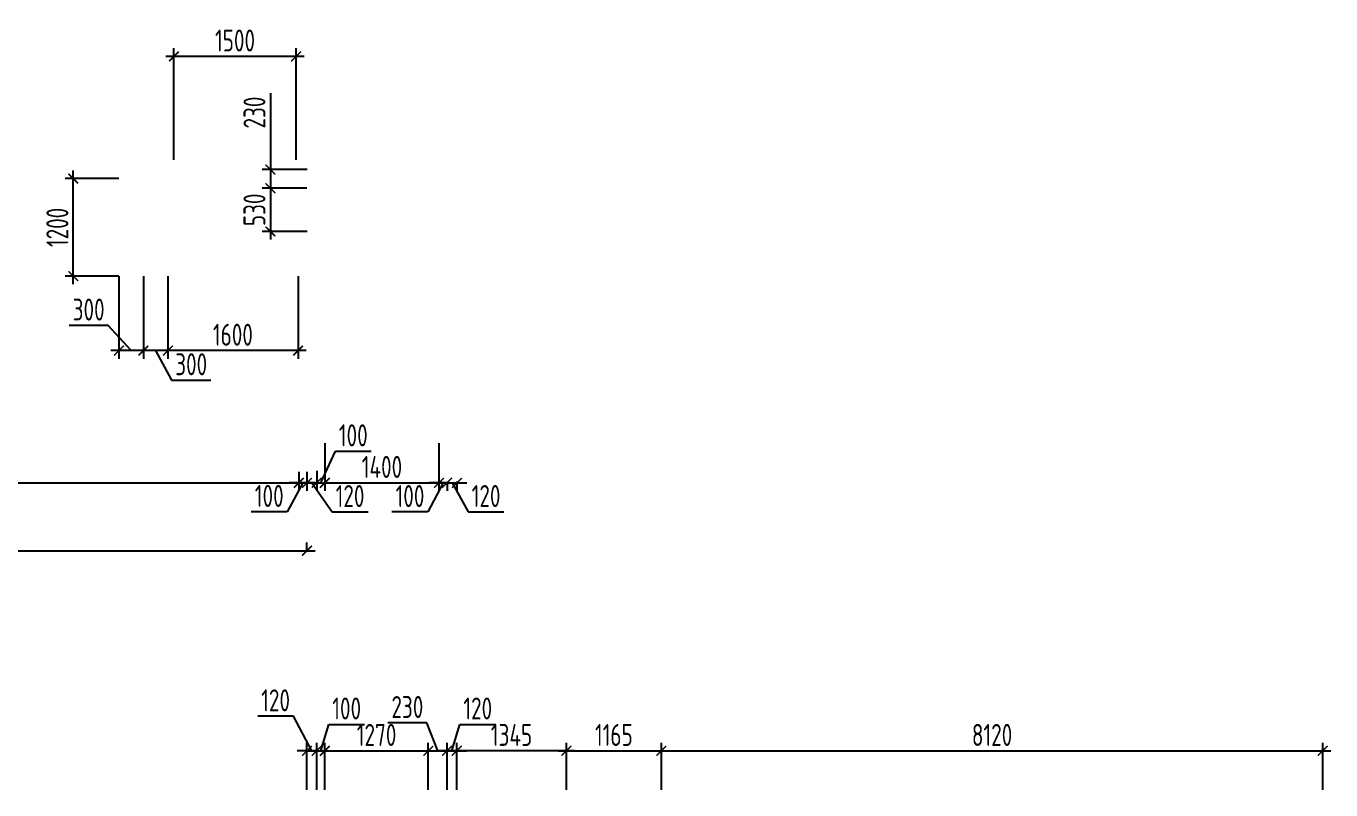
# Model space of a CAD drawing. Header units: millimetres. Extents: x -350007 to 536090, y -888 to 198380.
# Drawn here: x -309341 to -293322, y 115851 to 125233 of the extents above; entities that cross this region are included whole.
import ezdxf

# ---------------------------------------------------------------- set-up
doc = ezdxf.new("R2010")
doc.units = ezdxf.units.MM
doc.layers.add('АР_Размеры нов.', color=15, linetype='Continuous', lineweight=0)
doc.styles.add('ISOCPEUR', font='isocpeur.ttf', dxfattribs={"width": 0.7})
doc.dimstyles.new('R_100', dxfattribs={"dimtxt": 270, "dimasz": 120, "dimexe": 100, "dimexo": 0, "dimgap": 60, "dimtad": 1, "dimdec": 0, "dimrnd": 5, "dimzin": 0, "dimdsep": 46, "dimtxsty": 'ISOCPEUR', "dimblk": 'ARCHTICK', "dimcen": 0, "dimdle": 100, "dimclrd": 256, "dimclre": 256, "dimclrt": 256, "dimadec": 0, "dimazin": 0, "dimtfac": 2, "dimtdec": 0, "dimtofl": 0, "dimtmove": 1, "dimatfit": 3, "dimfxl": 1, "dimtvp": 3, "dimtolj": 1, "dimtzin": 0, "dimarcsym": 0})

# ---------------------------------------------------------------- blocks, each defined once
blk = doc.blocks.new('_ArchTick')
at = {"color": 0, "linetype": 'ByBlock', "const_width": 0.15}
blk.add_lwpolyline([(-0.5, -0.5), (0.5, 0.5)], dxfattribs=at)
blk = doc.blocks.new('*D2565')
at = {"layer": 'АР_Размеры нов.', "lineweight": -2, "ltscale": 100, "transparency": 16777216}
for p, q in [((-302807, 116331), (-301442, 116331)), ((-302707, 115851), (-302707, 116431)), ((-301542, 115851), (-301542, 116431))]:
    blk.add_line(p, q, dxfattribs=at)
at = {"layer": 'АР_Размеры нов.', "lineweight": -2, "ltscale": 100, "transparency": 16777216, "xscale": 120, "yscale": 120, "zscale": 120, "rotation": 180}
blk.add_blockref('_ArchTick', (-302707, 116331), dxfattribs=at)
at = {"layer": 'АР_Размеры нов.', "lineweight": -2, "ltscale": 100, "transparency": 16777216, "xscale": 120, "yscale": 120, "zscale": 120}
blk.add_blockref('_ArchTick', (-301542, 116331), dxfattribs=at)
at = {"layer": 'АР_Размеры нов.', "ltscale": 100, "transparency": 16777216, "insert": (-302125, 116526), "char_height": 270, "attachment_point": 5, "style": 'ISOCPEUR'}
blk.add_mtext('\\A1;1165', dxfattribs=at)
blk = doc.blocks.new('*D2663')
at = {"layer": 'АР_Размеры нов.', "lineweight": -2, "ltscale": 100, "transparency": 16777216}
for p, q in [((-307526, 123590), (-307526, 124961)), ((-306026, 123590), (-306026, 124961)), ((-305926, 124861), (-307626, 124861))]:
    blk.add_line(p, q, dxfattribs=at)
at = {"layer": 'АР_Размеры нов.', "lineweight": -2, "ltscale": 100, "transparency": 16777216, "xscale": 120, "yscale": 120, "zscale": 120, "rotation": 180}
blk.add_blockref('_ArchTick', (-307526, 124861), dxfattribs=at)
at = {"layer": 'АР_Размеры нов.', "lineweight": -2, "ltscale": 100, "transparency": 16777216, "xscale": 120, "yscale": 120, "zscale": 120}
blk.add_blockref('_ArchTick', (-306026, 124861), dxfattribs=at)
at = {"layer": 'АР_Размеры нов.', "ltscale": 100, "transparency": 16777216, "insert": (-306776, 125056), "char_height": 270, "attachment_point": 5, "style": 'ISOCPEUR'}
blk.add_mtext('\\A1;1500', dxfattribs=at)
blk = doc.blocks.new('*D2509')
at = {"layer": 'АР_Размеры нов.', "lineweight": -2, "ltscale": 500, "transparency": 16777216}
for p, q in [((-304222, 119623), (-304407, 119265)), ((-304272, 119623), (-304392, 119623)), ((-304272, 119636), (-304272, 119523)), ((-304272, 119623), (-304172, 119623)), ((-304172, 119636), (-304172, 119523)), ((-304172, 119623), (-304052, 119623)), ((-304407, 119265), (-304849, 119265))]:
    blk.add_line(p, q, dxfattribs=at)
at = {"layer": 'АР_Размеры нов.', "lineweight": -2, "ltscale": 500, "transparency": 16777216, "xscale": 120, "yscale": 120, "zscale": 120}
blk.add_blockref('_ArchTick', (-304272, 119623), dxfattribs=at)
at = {"layer": 'АР_Размеры нов.', "lineweight": -2, "ltscale": 500, "transparency": 16777216, "xscale": 120, "yscale": 120, "zscale": 120, "rotation": 180}
blk.add_blockref('_ArchTick', (-304172, 119623), dxfattribs=at)
at = {"layer": 'АР_Размеры нов.', "lineweight": 13, "ltscale": 500, "transparency": 16777216, "insert": (-304628, 119460), "char_height": 270, "attachment_point": 5, "style": 'ISOCPEUR'}
blk.add_mtext('\\A1;100', dxfattribs=at)
blk = doc.blocks.new('*D2510')
at = {"layer": 'АР_Размеры нов.', "lineweight": -2, "ltscale": 500, "transparency": 16777216}
for p, q in [((-304172, 119623), (-304292, 119623)), ((-304172, 119636), (-304172, 119523)), ((-304172, 119623), (-304052, 119623)), ((-304112, 119623), (-303915, 119266)), ((-304052, 119640), (-304052, 119523)), ((-304052, 119623), (-303932, 119623)), ((-303915, 119266), (-303474, 119266))]:
    blk.add_line(p, q, dxfattribs=at)
at = {"layer": 'АР_Размеры нов.', "lineweight": -2, "ltscale": 500, "transparency": 16777216, "xscale": 120, "yscale": 120, "zscale": 120}
blk.add_blockref('_ArchTick', (-304172, 119623), dxfattribs=at)
at = {"layer": 'АР_Размеры нов.', "lineweight": -2, "ltscale": 500, "transparency": 16777216, "xscale": 120, "yscale": 120, "zscale": 120, "rotation": 180}
blk.add_blockref('_ArchTick', (-304052, 119623), dxfattribs=at)
at = {"layer": 'АР_Размеры нов.', "lineweight": 13, "ltscale": 500, "transparency": 16777216, "insert": (-303694, 119461), "char_height": 270, "attachment_point": 5, "style": 'ISOCPEUR'}
blk.add_mtext('\\A1;120', dxfattribs=at)
blk = doc.blocks.new('*D2511')
at = {"layer": 'АР_Размеры нов.', "lineweight": -2, "ltscale": 500, "transparency": 16777216}
for p, q in [((-302607, 116331), (-304154, 116331)), ((-304054, 115851), (-304054, 116431)), ((-302707, 115851), (-302707, 116431))]:
    blk.add_line(p, q, dxfattribs=at)
at = {"layer": 'АР_Размеры нов.', "lineweight": -2, "ltscale": 500, "transparency": 16777216, "xscale": 120, "yscale": 120, "zscale": 120, "rotation": 180}
blk.add_blockref('_ArchTick', (-304054, 116331), dxfattribs=at)
at = {"layer": 'АР_Размеры нов.', "lineweight": -2, "ltscale": 500, "transparency": 16777216, "xscale": 120, "yscale": 120, "zscale": 120}
blk.add_blockref('_ArchTick', (-302707, 116331), dxfattribs=at)
at = {"layer": 'АР_Размеры нов.', "lineweight": 13, "ltscale": 500, "transparency": 16777216, "insert": (-303381, 116526), "char_height": 270, "attachment_point": 5, "style": 'ISOCPEUR'}
blk.add_mtext('\\A1;1345', dxfattribs=at)
blk = doc.blocks.new('*D2517')
at = {"layer": 'АР_Размеры нов.', "lineweight": -2, "ltscale": 500, "transparency": 16777216}
for p, q in [((-322752, 119685), (-322752, 119523)), ((-305992, 119759), (-305992, 119523)), ((-322852, 119623), (-305892, 119623))]:
    blk.add_line(p, q, dxfattribs=at)
at = {"layer": 'АР_Размеры нов.', "lineweight": -2, "ltscale": 500, "transparency": 16777216, "xscale": 120, "yscale": 120, "zscale": 120, "rotation": 180}
blk.add_blockref('_ArchTick', (-322752, 119623), dxfattribs=at)
at = {"layer": 'АР_Размеры нов.', "lineweight": -2, "ltscale": 500, "transparency": 16777216, "xscale": 120, "yscale": 120, "zscale": 120}
blk.add_blockref('_ArchTick', (-305992, 119623), dxfattribs=at)
at = {"layer": 'АР_Размеры нов.', "lineweight": 13, "ltscale": 500, "transparency": 16777216, "insert": (-315156, 119818), "char_height": 270, "attachment_point": 5, "style": 'ISOCPEUR'}
blk.add_mtext('\\A1;16760', dxfattribs=at)
blk = doc.blocks.new('*D2518')
at = {"layer": 'АР_Размеры нов.', "lineweight": -2, "ltscale": 500, "transparency": 16777216}
for p, q in [((-305893, 119759), (-305893, 119523)), ((-305773, 119770), (-305773, 119523)), ((-305893, 119623), (-306013, 119623)), ((-305893, 119623), (-305773, 119623)), ((-305833, 119623), (-305584, 119265)), ((-305773, 119623), (-305653, 119623)), ((-305584, 119265), (-305143, 119265))]:
    blk.add_line(p, q, dxfattribs=at)
at = {"layer": 'АР_Размеры нов.', "lineweight": -2, "ltscale": 500, "transparency": 16777216, "xscale": 120, "yscale": 120, "zscale": 120}
blk.add_blockref('_ArchTick', (-305893, 119623), dxfattribs=at)
at = {"layer": 'АР_Размеры нов.', "lineweight": -2, "ltscale": 500, "transparency": 16777216, "xscale": 120, "yscale": 120, "zscale": 120, "rotation": 180}
blk.add_blockref('_ArchTick', (-305773, 119623), dxfattribs=at)
at = {"layer": 'АР_Размеры нов.', "lineweight": 13, "ltscale": 500, "transparency": 16777216, "insert": (-305364, 119460), "char_height": 270, "attachment_point": 5, "style": 'ISOCPEUR'}
blk.add_mtext('\\A1;120', dxfattribs=at)
blk = doc.blocks.new('*D3951')
at = {"layer": 'АР_Размеры нов.', "lineweight": -2, "transparency": 16777216}
for p, q in [((-306342, 124411), (-306342, 123470)), ((-306342, 123570), (-306342, 123141)), ((-305892, 123470), (-306442, 123470)), ((-305893, 123241), (-306442, 123241))]:
    blk.add_line(p, q, dxfattribs=at)
at = {"layer": 'АР_Размеры нов.', "lineweight": -2, "transparency": 16777216, "xscale": 120, "yscale": 120, "zscale": 120}
for p, rotation in [((-306342, 123470), 90), ((-306342, 123241), 270)]:
    blk.add_blockref('_ArchTick', p, dxfattribs=dict(at, rotation=rotation))
at = {"layer": 'АР_Размеры нов.', "transparency": 16777216, "insert": (-306537, 124171), "char_height": 270, "attachment_point": 5, "rotation": 90, "style": 'ISOCPEUR'}
blk.add_mtext('\\A1;230', dxfattribs=at)
blk = doc.blocks.new('*D3952')
at = {"layer": 'АР_Размеры нов.', "lineweight": -2, "transparency": 16777216}
for p, q in [((-305893, 123241), (-306442, 123241)), ((-306342, 123341), (-306342, 122611)), ((-305892, 122711), (-306442, 122711))]:
    blk.add_line(p, q, dxfattribs=at)
at = {"layer": 'АР_Размеры нов.', "lineweight": -2, "transparency": 16777216, "xscale": 120, "yscale": 120, "zscale": 120}
for p, rotation in [((-306342, 123241), 90), ((-306342, 122711), 270)]:
    blk.add_blockref('_ArchTick', p, dxfattribs=dict(at, rotation=rotation))
at = {"layer": 'АР_Размеры нов.', "transparency": 16777216, "insert": (-306537, 122976), "char_height": 270, "attachment_point": 5, "rotation": 90, "style": 'ISOCPEUR'}
blk.add_mtext('\\A1;530', dxfattribs=at)
blk = doc.blocks.new('*D4068')
at = {"layer": 'АР_Размеры нов.', "lineweight": -2, "transparency": 16777216}
for p, q in [((-307601, 122161), (-307601, 121147)), ((-306002, 122161), (-306002, 121147)), ((-305902, 121247), (-307701, 121247))]:
    blk.add_line(p, q, dxfattribs=at)
at = {"layer": 'АР_Размеры нов.', "lineweight": -2, "transparency": 16777216, "xscale": 120, "yscale": 120, "zscale": 120, "rotation": 180}
blk.add_blockref('_ArchTick', (-307601, 121247), dxfattribs=at)
at = {"layer": 'АР_Размеры нов.', "lineweight": -2, "transparency": 16777216, "xscale": 120, "yscale": 120, "zscale": 120}
blk.add_blockref('_ArchTick', (-306002, 121247), dxfattribs=at)
at = {"layer": 'АР_Размеры нов.', "transparency": 16777216, "insert": (-306802, 121442), "char_height": 270, "attachment_point": 5, "style": 'ISOCPEUR'}
blk.add_mtext('\\A1;1600', dxfattribs=at)
blk = doc.blocks.new('*D4069')
at = {"layer": 'АР_Размеры нов.', "lineweight": -2, "transparency": 16777216}
for p, q in [((-307901, 122161), (-307901, 121147)), ((-307601, 122161), (-307601, 121147)), ((-307501, 121247), (-308001, 121247)), ((-307751, 121247), (-307554, 120884)), ((-307554, 120884), (-307075, 120884))]:
    blk.add_line(p, q, dxfattribs=at)
at = {"layer": 'АР_Размеры нов.', "lineweight": -2, "transparency": 16777216, "xscale": 120, "yscale": 120, "zscale": 120, "rotation": 180}
blk.add_blockref('_ArchTick', (-307901, 121247), dxfattribs=at)
at = {"layer": 'АР_Размеры нов.', "lineweight": -2, "transparency": 16777216, "xscale": 120, "yscale": 120, "zscale": 120}
blk.add_blockref('_ArchTick', (-307601, 121247), dxfattribs=at)
at = {"layer": 'АР_Размеры нов.', "transparency": 16777216, "insert": (-307314, 121079), "char_height": 270, "attachment_point": 5, "style": 'ISOCPEUR'}
blk.add_mtext('\\A1;300', dxfattribs=at)
blk = doc.blocks.new('*D4070')
at = {"layer": 'АР_Размеры нов.', "lineweight": -2, "transparency": 16777216}
for p, q in [((-308201, 122161), (-308201, 121147)), ((-307901, 122161), (-307901, 121147)), ((-308333, 121556), (-308813, 121556)), ((-308051, 121247), (-308333, 121556)), ((-307801, 121247), (-308301, 121247))]:
    blk.add_line(p, q, dxfattribs=at)
at = {"layer": 'АР_Размеры нов.', "lineweight": -2, "transparency": 16777216, "xscale": 120, "yscale": 120, "zscale": 120, "rotation": 180}
blk.add_blockref('_ArchTick', (-308201, 121247), dxfattribs=at)
at = {"layer": 'АР_Размеры нов.', "lineweight": -2, "transparency": 16777216, "xscale": 120, "yscale": 120, "zscale": 120}
blk.add_blockref('_ArchTick', (-307901, 121247), dxfattribs=at)
at = {"layer": 'АР_Размеры нов.', "transparency": 16777216, "insert": (-308573, 121751), "char_height": 270, "attachment_point": 5, "style": 'ISOCPEUR'}
blk.add_mtext('\\A1;300', dxfattribs=at)
blk = doc.blocks.new('*D4071')
at = {"layer": 'АР_Размеры нов.', "lineweight": -2, "transparency": 16777216}
for p, q in [((-308201, 123360), (-308862, 123360)), ((-308762, 122061), (-308762, 123460)), ((-308201, 122161), (-308862, 122161))]:
    blk.add_line(p, q, dxfattribs=at)
at = {"layer": 'АР_Размеры нов.', "lineweight": -2, "transparency": 16777216, "xscale": 120, "yscale": 120, "zscale": 120}
for p, rotation in [((-308762, 123360), 90), ((-308762, 122161), 270)]:
    blk.add_blockref('_ArchTick', p, dxfattribs=dict(at, rotation=rotation))
at = {"layer": 'АР_Размеры нов.', "transparency": 16777216, "insert": (-308957, 122760), "char_height": 270, "attachment_point": 5, "rotation": 90, "style": 'ISOCPEUR'}
blk.add_mtext('\\A1;1200', dxfattribs=at)
blk = doc.blocks.new('*D4072')
at = {"layer": 'АР_Размеры нов.', "lineweight": -2, "transparency": 16777216}
for p, q in [((-305672, 120109), (-305672, 119523)), ((-304272, 120108), (-304272, 119523)), ((-305772, 119623), (-304172, 119623))]:
    blk.add_line(p, q, dxfattribs=at)
at = {"layer": 'АР_Размеры нов.', "lineweight": -2, "transparency": 16777216, "xscale": 120, "yscale": 120, "zscale": 120, "rotation": 180}
blk.add_blockref('_ArchTick', (-305672, 119623), dxfattribs=at)
at = {"layer": 'АР_Размеры нов.', "lineweight": -2, "transparency": 16777216, "xscale": 120, "yscale": 120, "zscale": 120}
blk.add_blockref('_ArchTick', (-304272, 119623), dxfattribs=at)
at = {"layer": 'АР_Размеры нов.', "transparency": 16777216, "insert": (-304972, 119818), "char_height": 270, "attachment_point": 5, "style": 'ISOCPEUR'}
blk.add_mtext('\\A1;1400', dxfattribs=at)
blk = doc.blocks.new('*D4073')
at = {"layer": 'АР_Размеры нов.', "lineweight": -2, "transparency": 16777216}
for p, q in [((-305992, 119759), (-305992, 119523)), ((-305893, 119759), (-305893, 119523)), ((-305942, 119623), (-306135, 119267)), ((-305992, 119623), (-306112, 119623)), ((-305992, 119623), (-305893, 119623)), ((-305893, 119623), (-305773, 119623)), ((-306135, 119267), (-306576, 119267))]:
    blk.add_line(p, q, dxfattribs=at)
at = {"layer": 'АР_Размеры нов.', "lineweight": -2, "transparency": 16777216, "xscale": 120, "yscale": 120, "zscale": 120}
blk.add_blockref('_ArchTick', (-305992, 119623), dxfattribs=at)
at = {"layer": 'АР_Размеры нов.', "lineweight": -2, "transparency": 16777216, "xscale": 120, "yscale": 120, "zscale": 120, "rotation": 180}
blk.add_blockref('_ArchTick', (-305893, 119623), dxfattribs=at)
at = {"layer": 'АР_Размеры нов.', "transparency": 16777216, "insert": (-306356, 119462), "char_height": 270, "attachment_point": 5, "style": 'ISOCPEUR'}
blk.add_mtext('\\A1;100', dxfattribs=at)
blk = doc.blocks.new('*D4074')
at = {"layer": 'АР_Размеры нов.', "lineweight": -2, "transparency": 16777216}
for p, q in [((-305723, 119623), (-305544, 120011)), ((-305544, 120011), (-305103, 120011)), ((-305773, 119748), (-305773, 119523)), ((-305673, 119738), (-305673, 119523)), ((-305773, 119623), (-305893, 119623)), ((-305773, 119623), (-305673, 119623)), ((-305673, 119623), (-305553, 119623))]:
    blk.add_line(p, q, dxfattribs=at)
at = {"layer": 'АР_Размеры нов.', "lineweight": -2, "transparency": 16777216, "xscale": 120, "yscale": 120, "zscale": 120}
blk.add_blockref('_ArchTick', (-305773, 119623), dxfattribs=at)
at = {"layer": 'АР_Размеры нов.', "lineweight": -2, "transparency": 16777216, "xscale": 120, "yscale": 120, "zscale": 120, "rotation": 180}
blk.add_blockref('_ArchTick', (-305673, 119623), dxfattribs=at)
at = {"layer": 'АР_Размеры нов.', "transparency": 16777216, "insert": (-305324, 120206), "char_height": 270, "attachment_point": 5, "style": 'ISOCPEUR'}
blk.add_mtext('\\A1;100', dxfattribs=at)
blk = doc.blocks.new('*D4075')
at = {"layer": 'АР_Размеры нов.', "lineweight": -2, "transparency": 16777216}
for p, q in [((-301642, 116331), (-293322, 116331)), ((-301542, 115851), (-301542, 116431)), ((-293422, 115851), (-293422, 116431))]:
    blk.add_line(p, q, dxfattribs=at)
at = {"layer": 'АР_Размеры нов.', "lineweight": -2, "transparency": 16777216, "xscale": 120, "yscale": 120, "zscale": 120, "rotation": 180}
blk.add_blockref('_ArchTick', (-301542, 116331), dxfattribs=at)
at = {"layer": 'АР_Размеры нов.', "lineweight": -2, "transparency": 16777216, "xscale": 120, "yscale": 120, "zscale": 120}
blk.add_blockref('_ArchTick', (-293422, 116331), dxfattribs=at)
at = {"layer": 'АР_Размеры нов.', "transparency": 16777216, "insert": (-297482, 116526), "char_height": 270, "attachment_point": 5, "style": 'ISOCPEUR'}
blk.add_mtext('\\A1;8120', dxfattribs=at)
blk = doc.blocks.new('*D7031')
at = {"layer": 'АР_Размеры нов.', "lineweight": -2, "transparency": 16777216}
for p, q in [((-306057, 116756), (-306498, 116756)), ((-305833, 116331), (-306057, 116756)), ((-305893, 116331), (-306013, 116331)), ((-305893, 115851), (-305893, 116431)), ((-305893, 116331), (-305773, 116331)), ((-305773, 115851), (-305773, 116431)), ((-305773, 116331), (-305653, 116331))]:
    blk.add_line(p, q, dxfattribs=at)
at = {"layer": 'АР_Размеры нов.', "lineweight": -2, "transparency": 16777216, "xscale": 120, "yscale": 120, "zscale": 120}
blk.add_blockref('_ArchTick', (-305893, 116331), dxfattribs=at)
at = {"layer": 'АР_Размеры нов.', "lineweight": -2, "transparency": 16777216, "xscale": 120, "yscale": 120, "zscale": 120, "rotation": 180}
blk.add_blockref('_ArchTick', (-305773, 116331), dxfattribs=at)
at = {"layer": 'АР_Размеры нов.', "transparency": 16777216, "insert": (-306278, 116951), "char_height": 270, "attachment_point": 5, "style": 'ISOCPEUR'}
blk.add_mtext('\\A1;120', dxfattribs=at)
blk = doc.blocks.new('*D7032')
at = {"layer": 'АР_Размеры нов.', "lineweight": -2, "transparency": 16777216}
for p, q in [((-305723, 116331), (-305626, 116656)), ((-305626, 116656), (-305185, 116656)), ((-305773, 116331), (-305893, 116331)), ((-305773, 115851), (-305773, 116431)), ((-305773, 116331), (-305673, 116331)), ((-305673, 115851), (-305673, 116431)), ((-305673, 116331), (-305553, 116331))]:
    blk.add_line(p, q, dxfattribs=at)
at = {"layer": 'АР_Размеры нов.', "lineweight": -2, "transparency": 16777216, "xscale": 120, "yscale": 120, "zscale": 120}
blk.add_blockref('_ArchTick', (-305773, 116331), dxfattribs=at)
at = {"layer": 'АР_Размеры нов.', "lineweight": -2, "transparency": 16777216, "xscale": 120, "yscale": 120, "zscale": 120, "rotation": 180}
blk.add_blockref('_ArchTick', (-305673, 116331), dxfattribs=at)
at = {"layer": 'АР_Размеры нов.', "transparency": 16777216, "insert": (-305405, 116851), "char_height": 270, "attachment_point": 5, "style": 'ISOCPEUR'}
blk.add_mtext('\\A1;100', dxfattribs=at)
blk = doc.blocks.new('*D7033')
at = {"layer": 'АР_Размеры нов.', "lineweight": -2, "transparency": 16777216}
for p, q in [((-305773, 116331), (-304303, 116331)), ((-305673, 115851), (-305673, 116431)), ((-304403, 115851), (-304403, 116431))]:
    blk.add_line(p, q, dxfattribs=at)
at = {"layer": 'АР_Размеры нов.', "lineweight": -2, "transparency": 16777216, "xscale": 120, "yscale": 120, "zscale": 120, "rotation": 180}
blk.add_blockref('_ArchTick', (-305673, 116331), dxfattribs=at)
at = {"layer": 'АР_Размеры нов.', "lineweight": -2, "transparency": 16777216, "xscale": 120, "yscale": 120, "zscale": 120}
blk.add_blockref('_ArchTick', (-304403, 116331), dxfattribs=at)
at = {"layer": 'АР_Размеры нов.', "transparency": 16777216, "insert": (-305038, 116526), "char_height": 270, "attachment_point": 5, "style": 'ISOCPEUR'}
blk.add_mtext('\\A1;1270', dxfattribs=at)
blk = doc.blocks.new('*D7034')
at = {"layer": 'АР_Размеры нов.', "lineweight": -2, "transparency": 16777216}
for p, q in [((-304421, 116674), (-304900, 116674)), ((-304288, 116331), (-304421, 116674)), ((-304503, 116331), (-304073, 116331)), ((-304403, 115851), (-304403, 116431)), ((-304173, 115851), (-304173, 116431))]:
    blk.add_line(p, q, dxfattribs=at)
at = {"layer": 'АР_Размеры нов.', "lineweight": -2, "transparency": 16777216, "xscale": 120, "yscale": 120, "zscale": 120, "rotation": 180}
blk.add_blockref('_ArchTick', (-304403, 116331), dxfattribs=at)
at = {"layer": 'АР_Размеры нов.', "lineweight": -2, "transparency": 16777216, "xscale": 120, "yscale": 120, "zscale": 120}
blk.add_blockref('_ArchTick', (-304173, 116331), dxfattribs=at)
at = {"layer": 'АР_Размеры нов.', "transparency": 16777216, "insert": (-304660, 116869), "char_height": 270, "attachment_point": 5, "style": 'ISOCPEUR'}
blk.add_mtext('\\A1;230', dxfattribs=at)
blk = doc.blocks.new('*D7035')
at = {"layer": 'АР_Размеры нов.', "lineweight": -2, "transparency": 16777216}
for p, q in [((-304114, 116331), (-304016, 116656)), ((-304016, 116656), (-303575, 116656)), ((-304173, 116331), (-304293, 116331)), ((-304173, 115851), (-304173, 116431)), ((-304173, 116331), (-304054, 116331)), ((-304054, 115851), (-304054, 116431)), ((-304054, 116331), (-303934, 116331))]:
    blk.add_line(p, q, dxfattribs=at)
at = {"layer": 'АР_Размеры нов.', "lineweight": -2, "transparency": 16777216, "xscale": 120, "yscale": 120, "zscale": 120}
blk.add_blockref('_ArchTick', (-304173, 116331), dxfattribs=at)
at = {"layer": 'АР_Размеры нов.', "lineweight": -2, "transparency": 16777216, "xscale": 120, "yscale": 120, "zscale": 120, "rotation": 180}
blk.add_blockref('_ArchTick', (-304054, 116331), dxfattribs=at)
at = {"layer": 'АР_Размеры нов.', "transparency": 16777216, "insert": (-303796, 116851), "char_height": 270, "attachment_point": 5, "style": 'ISOCPEUR'}
blk.add_mtext('\\A1;120', dxfattribs=at)
blk = doc.blocks.new('*D7206')
at = {"layer": 'АР_Размеры нов.', "lineweight": -2, "transparency": 16777216}
for p, q in [((-313971, 119259), (-313971, 118689)), ((-305893, 118789), (-305893, 118889)), ((-314071, 118789), (-305793, 118789))]:
    blk.add_line(p, q, dxfattribs=at)
at = {"layer": 'АР_Размеры нов.', "lineweight": -2, "transparency": 16777216, "xscale": 120, "yscale": 120, "zscale": 120, "rotation": 180}
blk.add_blockref('_ArchTick', (-313971, 118789), dxfattribs=at)
at = {"layer": 'АР_Размеры нов.', "lineweight": -2, "transparency": 16777216, "xscale": 120, "yscale": 120, "zscale": 120}
blk.add_blockref('_ArchTick', (-305893, 118789), dxfattribs=at)
at = {"layer": 'АР_Размеры нов.', "transparency": 16777216, "insert": (-309932, 118984), "char_height": 270, "attachment_point": 5, "style": 'ISOCPEUR'}
blk.add_mtext('\\A1;8080', dxfattribs=at)

msp = doc.modelspace()

# ---------------------------------------------------------------- dimensions: what is measured, and where the dimension line sits
at = {"layer": 'АР_Размеры нов.', "ltscale": 100}
dim = msp.add_linear_dim(base=(-307526.2, 124861), p1=(-306026.2, 123589.9, 2), p2=(-307526.2, 123589.9, 2), dimstyle='R_100', override={"dimpost": '\\X', "dimfxl": 2.5, "dimarcsym": 2}, dxfattribs=at)
dim.commit()
dim.dimension.update_dxf_attribs({"geometry": '*D2663', "text_midpoint": (-306776.2, 124861), "dimtype": 160})
at = {"layer": 'АР_Размеры нов.'}
dim = msp.add_linear_dim(base=(-306342, 123241.5), p1=(-305892.1, 123469.9), p2=(-305892.6, 123241.5, 2), angle=90, dimstyle='R_100', override={"dimpost": '\\X'}, dxfattribs=at)
dim.commit()
dim.dimension.update_dxf_attribs({"geometry": '*D3951', "text_midpoint": (-306216.7, 124171), "dimtype": 160})
for base, p1, p2, picture, middle in [((-308762, 123359.9), (-308201.1, 122160.9), (-308201.1, 123359.9, 0.6), '*D4071', (-308957, 122760.4)), ((-306342, 122711.4), (-305892.6, 123241.5, 2), (-305892.1, 122711.4), '*D3952', (-306537, 122976.4))]:
    dim = msp.add_linear_dim(base=base, p1=p1, p2=p2, angle=90, dimstyle='R_100', override={"dimpost": '\\X'}, dxfattribs=at)
    dim.commit()
    dim.dimension.update_dxf_attribs({"geometry": picture, "text_midpoint": middle})
for base, p1, p2, picture, middle in [((-308201.1, 121246.5), (-307901.1, 122160.9, 0.6), (-308201.1, 122160.9, 0.6), '*D4070', (-308393.5, 121555.8)), ((-307901.1, 121246.5), (-307601.1, 122160.9, 0.6), (-307901.1, 122160.9, 0.6), '*D4069', (-307493.7, 120884.1)), ((-305672.8, 119622.7), (-305772.9, 119748.3), (-305672.8, 119738.4, 2), '*D4074', (-305484.3, 120011.3)), ((-305892.9, 119622.7), (-305992.1, 119758.8), (-305892.9, 119758.8, 1.1), '*D4073', (-306195, 119267.5)), ((-305773.3705, 116330.9031), (-305892.8566, 115850.6825), (-305773.3705, 115850.6825, 1.9618), '*D7031', (-306117.0039, 116756.408)), ((-304173.4, 116330.9), (-304403, 115850.7), (-304173.4, 115850.7, 2), '*D7034', (-304480.8, 116673.9))]:
    dim = msp.add_linear_dim(base=base, p1=p1, p2=p2, dimstyle='R_100', override={"dimpost": '\\X'}, dxfattribs=at)
    dim.commit()
    dim.dimension.update_dxf_attribs({"geometry": picture, "text_midpoint": middle, "dimtype": 160})
for base, p1, p2, override, picture, middle in [((-307601.1, 121246.5), (-306002.1, 122160.9, 0.6), (-307601.1, 122160.9, 0.6), {"dimpost": '\\X'}, '*D4068', (-306801.6, 121441.5)), ((-304272.1, 119622.7), (-305672.1, 120108.7, 2), (-304272.1, 120108.5, 2), {"dimpost": '\\X'}, '*D4072', (-304972.1, 119817.7)), ((-305892.9, 118788.6), (-313971.5, 119259.5), (-305892.9, 118788.6, 0.8), {"dimpost": '\\X'}, '*D7206', (-309932.2, 118983.6)), ((-305673.4, 116330.9), (-305773.4, 115850.7, 2), (-305673.4, 115850.7, 2), {"dimpost": '\\X'}, '*D7032', (-305565.9, 116850.9)), ((-304054.1, 116330.9), (-304173.4, 115850.7, 2), (-304054.1, 115850.7), {"dimpost": '\\X'}, '*D7035', (-303956.2, 116850.9)), ((-304403, 116330.9), (-305673.4, 115850.7, 2), (-304403, 115850.7), {"dimpost": '\\X'}, '*D7033', (-305038.2, 116525.9)), ((-293422.1, 116330.9), (-301542.1, 115850.7), (-293422.1, 115850.7), {"dimpost": '\\X', "dimfxl": 2.5, "dimarcsym": 2}, '*D4075', (-297482.1, 116525.9))]:
    dim = msp.add_linear_dim(base=base, p1=p1, p2=p2, dimstyle='R_100', override=override, dxfattribs=at)
    dim.commit()
    dim.dimension.update_dxf_attribs({"geometry": picture, "text_midpoint": middle})
at = {"layer": 'АР_Размеры нов.', "lineweight": 13, "ltscale": 500}
for base, p1, p2, override, picture, middle in [((-305992.1, 119622.7), (-322752.4, 119684.7, 0.6), (-305992.1, 119758.8, 0.6), {"dimpost": '\\X'}, '*D2517', (-315156.1, 119622.7)), ((-305772.9, 119622.7), (-305892.9, 119758.8, 1.6), (-305772.9, 119770, 1.6), {"dimpost": '\\X'}, '*D2518', (-305524.4, 119265.4)), ((-304172.1, 119622.6), (-304272.2, 119635.8, 2), (-304172.1, 119635.8, 1.8), {"dimpost": '\\X', "dimfxl": 2.5, "dimarcsym": 2}, '*D2509', (-304467.3, 119265.4)), ((-304052.2, 119622.6), (-304172.1, 119635.8, 1.8), (-304052.2, 119640.3, 2), {"dimpost": '\\X', "dimfxl": 2.5, "dimarcsym": 2}, '*D2510', (-303855, 119266.1))]:
    dim = msp.add_linear_dim(base=base, p1=p1, p2=p2, dimstyle='R_100', override=override, dxfattribs=at)
    dim.commit()
    dim.dimension.update_dxf_attribs({"geometry": picture, "text_midpoint": middle, "dimtype": 160})
dim = msp.add_linear_dim(base=(-304054.1, 116330.9), p1=(-302707.1, 115850.7), p2=(-304054.1, 115850.7, 2), dimstyle='R_100', override={"dimpost": '\\X', "dimfxl": 2.5, "dimarcsym": 2}, dxfattribs=at)
dim.commit()
dim.dimension.update_dxf_attribs({"geometry": '*D2511', "text_midpoint": (-303380.6, 116525.9)})
at = {"layer": 'АР_Размеры нов.', "ltscale": 100}
dim = msp.add_linear_dim(base=(-301542.1, 116330.9), p1=(-302707.1, 115850.7), p2=(-301542.1, 115850.7), dimstyle='R_100', override={"dimpost": '\\X', "dimfxl": 2.5, "dimarcsym": 2}, dxfattribs=at)
dim.commit()
dim.dimension.update_dxf_attribs({"geometry": '*D2565', "text_midpoint": (-302124.6, 116525.9)})

doc.saveas('drawing.dxf')
